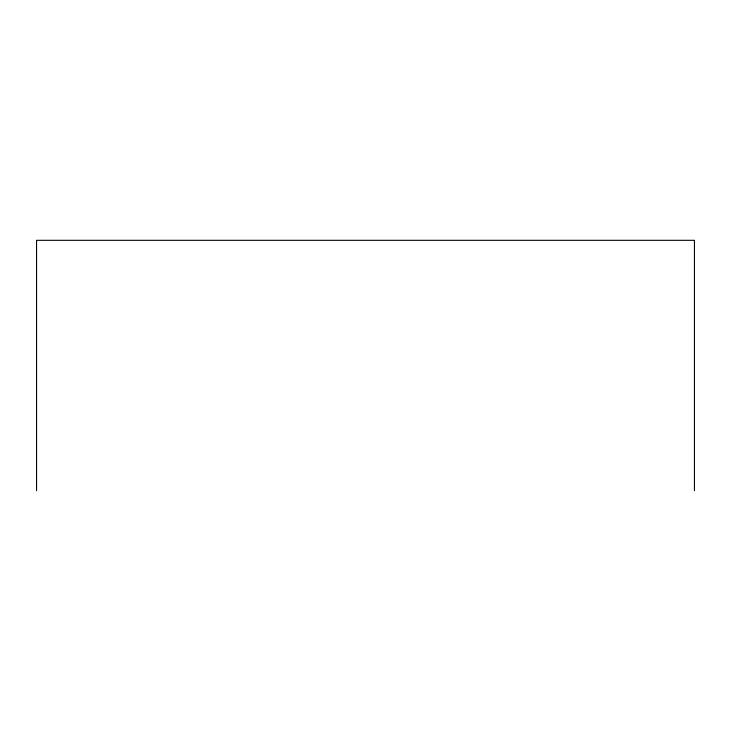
<?xml version="1.0" encoding="UTF-8"?>
<svg xmlns="http://www.w3.org/2000/svg" width="731" height="731" viewBox="0 0 731 731"><rect width="100%" height="100%" fill="white"/><g stroke="black" fill="none" stroke-linecap="round" stroke-linejoin="round"><path stroke-width="1.1" d="M694.45 490.684L694.45 240.316L36.55 240.316L36.55 490.684"/></g></svg>
